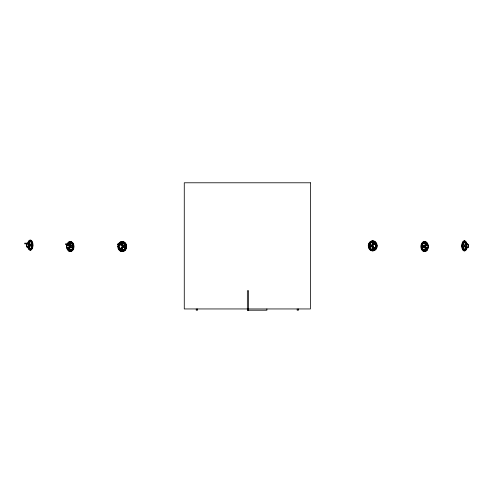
<?xml version="1.0" encoding="UTF-8"?>
<svg xmlns="http://www.w3.org/2000/svg" width="493" height="493" viewBox="0 0 493 493"><rect width="100%" height="100%" fill="white"/><g stroke="black" fill="none" stroke-linecap="round" stroke-linejoin="round"><path stroke-width="0.74" d="M30.412 249.723L30.498 250.025L30.572 249.686M424.646 241.816L424.578 241.81M28.058 243.339L28.97 241.293A4.406 2.2 -90 0 1 31.17 241.293L31.977 242.907A4.406 2.2 -90 0 1 31.977 247.313L31.17 248.922A4.406 2.2 -90 0 1 28.97 248.922L28.163 247.313M466.686 247.659L465.774 249.704A4.406 2.2 -90 0 1 463.574 249.704L462.767 248.09A4.406 2.2 -90 0 1 462.767 243.684L463.574 242.075A4.406 2.2 -90 0 1 465.774 242.075L466.735 244.306M122.498 241.909L121.925 241.767L122.523 241.81M28.97 241.293A2.268 0.524 -58 0 1 28.181 243.376A2.003 0.998 -90 0 1 29.179 243.376L29.549 244.109A2.003 0.998 -90 0 1 29.549 246.112L29.179 246.845A2.003 0.998 -90 0 1 28.421 247.042M466.323 247.825A2.003 0.998 -90 0 1 465.558 247.622L465.195 246.888A2.003 0.998 -90 0 1 465.195 244.885L465.558 244.152A2.003 0.998 -90 0 1 466.563 244.152A2.268 0.524 58 0 1 465.774 242.075M464.153 250.506L464.153 250.703M67.116 245.378A4.406 3.118 -90 0 1 67.424 244.318L68.564 242.704A4.406 3.118 -90 0 1 71.682 242.704L72.822 244.318A4.406 3.118 -90 0 1 72.822 248.725L71.682 250.333A4.406 3.118 -90 0 1 68.564 250.333L67.424 248.725A4.406 3.118 -90 0 1 67.116 247.659M68.989 244.516A2.003 1.417 -90 0 1 69.698 244.787L70.216 245.52A2.003 1.417 -90 0 1 70.216 247.523L69.698 248.256A2.003 1.417 -90 0 1 68.28 248.256A2.268 0.986 55.1 0 1 68.564 250.333M427.801 247.659A4.406 3.118 -90 0 1 427.486 248.725L426.346 250.333A4.406 3.118 -90 0 1 423.234 250.333L422.094 248.725A4.406 3.118 -90 0 1 422.094 244.318L423.234 242.704A4.406 3.118 -90 0 1 426.346 242.704L427.486 244.318A4.406 3.118 -90 0 1 427.801 245.378M426.346 250.333A2.268 0.986 -55.1 0 1 426.63 248.256A2.003 1.417 -90 0 1 425.219 248.256L424.695 247.523A2.003 1.417 -90 0 1 424.695 245.52L425.219 244.787A2.003 1.417 -90 0 1 426.63 244.787A2.268 0.986 55.1 0 1 426.346 242.704M118.795 244.318L120.193 242.704A4.406 3.815 -90 0 1 124.008 242.704L125.407 244.318A4.406 3.815 -90 0 1 125.407 248.725L124.008 250.333A4.406 3.815 -90 0 1 120.193 250.333L118.795 248.725A4.406 3.815 -90 0 1 118.795 244.318A2.268 1.048 -76.1 0 0 119.54 245.588M120.538 244.565A2.268 1.387 -49.3 0 1 120.434 244.787A2.003 1.732 -90 0 1 122.165 244.787L122.8 245.52A2.003 1.732 -90 0 1 122.8 247.523L122.165 248.256A2.003 1.732 -90 0 1 120.434 248.256A2.268 1.387 49.3 0 1 120.193 250.333M369.547 243.659L370.946 242.051A4.406 3.815 -90 0 1 374.76 242.051L376.153 243.659A4.406 3.815 -90 0 1 376.153 248.065L374.76 249.68A4.406 3.815 -90 0 1 370.946 249.68L369.547 248.065A4.406 3.815 -90 0 1 369.547 243.659A2.268 2.212 -8.4 0 0 372.147 244.861A2.003 1.732 -90 0 0 372.147 246.864L372.788 247.597A2.003 1.732 -90 0 0 374.101 247.8M372.147 244.861L372.788 244.127A2.003 1.732 -90 0 1 374.52 244.127A2.268 1.387 49.3 0 1 374.76 242.051M32.785 244.966L32.828 245.304M372.449 250.475L372.77 250.586L372.443 250.678M372.683 241.33L372.591 240.96L372.511 241.336M126.51 246.697L126.516 246.352M66.783 246.327L66.789 246.728M428.152 246.722L428.158 246.334M368.511 245.668L368.517 246.069M29.192 243.178L24.65 243.178L24.65 243.813L26.924 243.813M72.243 243.881L65.427 243.881L65.427 244.51L70.727 244.51M121.216 244.676L117.433 244.676L117.433 244.041L125 244.041L125 244.676M247.671 309.69L247.35 309.69L247.35 290.765L248.614 290.765L248.614 309.69M374.877 244.448L375.155 244.861M298.45 308.951L298.45 310.214L297.187 310.214L297.187 308.951M266.898 308.951L266.898 310.214L247.973 310.214L247.973 309.894M247.973 308.969L247.973 309.419M197.52 308.951L197.52 310.214L196.257 310.214L196.257 308.951M29.42 247.498A1.972 1.972 0 0 1 27.041 244.392M69.723 248.392A1.972 1.972 0 0 1 68.225 248.195M68.225 244.774A1.972 1.972 0 0 1 70.203 244.774M121.728 248.558A1.972 1.972 0 0 1 119.312 247.159M119.824 245.249A1.972 1.972 0 0 1 120.23 244.935M120.705 244.738A1.972 1.972 0 0 1 121.728 244.738M28.514 243.308A3.599 1.799 -90 0 1 31.626 243.308M31.805 244.177A3.599 1.799 -90 0 1 30.967 248.225A3.599 1.799 -90 0 1 28.797 247.652M28.884 243.56A1.621 0.813 -90 0 1 29.075 243.721M29.377 244.318A1.621 0.813 -90 0 1 29.457 244.707M29.481 245.126A1.621 0.813 -90 0 1 29.377 245.939M29.247 246.272A1.621 0.813 -90 0 1 28.884 246.697M26.967 243.376A2.003 0.998 -90 0 1 28.465 244.935A2.003 0.998 -90 0 1 27.127 246.987A2.003 0.998 -90 0 1 26.758 243.69M27.891 242.611A5.016 2.508 -90 0 1 31.675 241.274A5.016 2.508 -90 0 1 31.675 248.959A5.016 2.508 -90 0 1 27.891 247.628M28.44 247.289A2.268 0.524 58 0 1 28.97 248.922M31.17 248.922A2.268 1.362 49.9 0 1 29.179 246.845M29.549 246.112A2.268 1.954 65.1 0 1 31.977 247.313M31.977 242.907A2.268 1.954 -65.1 0 1 29.549 244.109M29.179 243.376A2.268 1.362 -49.9 0 1 31.17 241.293M29.241 240.775A5.016 2.508 -90 0 1 33.006 245.12A5.016 2.508 -90 0 1 29.241 249.464M31.071 240.849A4.406 2.2 -90 0 1 31.607 241.293M32.409 247.313A4.406 2.2 -90 0 1 32.063 248.225M29.931 249.366A4.406 2.2 -90 0 1 28.945 248.225M28.945 241.989A4.406 2.2 -90 0 1 29.931 240.849M70.782 243.043A3.599 2.545 -90 0 1 72.329 244.719M72.582 245.588A3.599 2.545 -90 0 1 72.582 247.449M72.329 248.318A3.599 2.545 -90 0 1 70.782 249.994M70.123 250.117A3.599 2.545 -90 0 1 67.917 248.318M68.324 243.973A3.599 2.545 -90 0 1 70.123 242.92M69.273 244.972A1.621 1.146 -90 0 1 69.969 245.73M69.969 247.35A1.621 1.146 -90 0 1 69.273 248.108M68.564 242.704A2.268 0.986 -55.1 0 1 68.515 244.337M67.418 245.255A2.268 0.505 -77.3 0 1 67.424 244.318M67.424 248.725A2.268 0.505 77.3 0 1 67.393 248.293M71.682 250.333A2.268 1.67 40.2 0 1 69.698 248.256M70.216 247.523A2.268 2.157 46.1 0 1 72.822 248.725M72.822 244.318A2.268 2.157 -46.1 0 1 70.216 245.52M69.698 244.787A2.268 1.67 -40.2 0 1 71.682 242.704M72.033 242.704A4.406 3.118 -90 0 1 73.174 244.318M73.174 248.725A4.406 3.118 -90 0 1 72.033 250.333M68.921 250.333A4.406 3.118 -90 0 1 67.781 248.725M67.781 244.318A4.406 3.118 -90 0 1 68.921 242.704M68.7 242.186A5.016 3.55 -90 0 1 74.018 246.531A5.016 3.55 -90 0 1 68.7 250.875M119.09 245.588A3.599 3.118 -90 0 1 121.691 242.95A3.599 3.118 -90 0 1 124.797 244.719M125.111 245.588A3.599 3.118 -90 0 1 125.111 247.449M124.797 248.318A3.599 3.118 -90 0 1 121.691 250.087A3.599 3.118 -90 0 1 119.09 247.449M121.987 245.138A1.621 1.405 -90 0 1 122.276 245.391M122.498 245.73A1.621 1.405 -90 0 1 122.498 247.35M122.276 247.689A1.621 1.405 -90 0 1 121.987 247.942M120.193 242.704A2.268 1.387 -49.3 0 1 120.619 244.337M118.795 248.725A2.268 1.048 76.1 0 1 119.54 247.455M124.008 250.333A2.268 1.873 24 0 1 122.165 248.256M122.8 247.523A2.268 2.212 -8.4 0 1 125.407 248.725M125.407 244.318A2.268 2.212 8.4 0 1 122.8 245.52M122.165 244.787A2.268 1.873 -24 0 1 124.008 242.704M124.261 242.704A4.406 3.815 -90 0 1 125.653 244.318M125.049 249.637A4.406 3.815 -90 0 1 123.336 250.777M120.44 250.333A4.406 3.815 -90 0 1 118.665 247.659M118.665 245.378A4.406 3.815 -90 0 1 120.44 242.704M118.579 244.023A5.016 4.345 -90 0 1 125.136 242.685A5.016 4.345 -90 0 1 125.136 250.37A5.016 4.345 -90 0 1 118.579 249.039M119.041 245.939A0.894 0.394 -85.3 0 0 118.548 246.518A0.894 0.394 85.3 0 0 119.041 247.098M468.054 246.79A1.799 0.9 -90 0 1 466.76 247.363A1.799 0.9 -90 0 1 466.588 244.731A1.799 0.9 -90 0 1 467.912 244.614M468.147 245.422A1.799 0.9 -90 0 1 468.147 246.358M463.118 244.09A3.599 1.799 -90 0 1 466.23 244.09M466.23 247.689A3.599 1.799 -90 0 1 464.677 249.489M464.209 249.366A3.599 1.799 -90 0 1 463.118 247.689M465.645 247.313A1.621 0.813 -90 0 1 465.269 246.327M465.349 245.101A1.621 0.813 -90 0 1 465.645 244.503M465.195 244.885A2.268 1.954 65.1 0 1 462.767 243.684M462.767 248.09A2.268 1.954 -65.1 0 1 465.195 246.888M465.558 247.622A2.268 1.362 -49.9 0 1 463.574 249.704M466.84 248.41A5.016 2.508 -90 0 1 463.056 249.741A5.016 2.508 -90 0 1 463.056 242.057A5.016 2.508 -90 0 1 466.84 243.388M463.574 242.075A2.268 1.362 49.9 0 1 465.558 244.152M465.774 249.704A2.268 0.524 -58 0 1 466.563 247.622M464.813 241.632A4.406 2.2 -90 0 1 465.343 242.075M465.799 242.772A4.406 2.2 -90 0 1 466.15 243.684M466.15 248.09A4.406 2.2 -90 0 1 465.799 249.002M462.114 247.03A4.406 2.2 -90 0 1 462.114 244.75M462.68 242.772A4.406 2.2 -90 0 1 463.673 241.632M464.887 250.746A5.016 2.508 -90 0 1 461.725 245.896A5.016 2.508 -90 0 1 464.887 241.052M424.793 242.92A3.599 2.545 -90 0 1 426.993 244.719M426.993 248.318A3.599 2.545 -90 0 1 424.793 250.117M424.134 249.994A3.599 2.545 -90 0 1 422.587 248.318M422.335 247.449A3.599 2.545 -90 0 1 422.335 245.588M422.587 244.719A3.599 2.545 -90 0 1 424.134 243.043M425.102 247.689A1.621 1.146 -90 0 1 424.917 247.35M424.917 245.73A1.621 1.146 -90 0 1 425.613 244.972M424.695 245.52A2.268 2.157 46.1 0 1 422.094 244.318M422.094 248.725A2.268 2.157 -46.1 0 1 424.695 247.523M425.219 248.256A2.268 1.67 -40.2 0 1 423.234 250.333M423.234 242.704A2.268 1.67 40.2 0 1 425.219 244.787M427.493 247.782A2.268 0.505 -77.3 0 1 427.486 248.725M427.486 244.318A2.268 0.505 77.3 0 1 427.493 245.255M426.205 250.875A5.016 3.55 -90 0 1 421.361 249.039A5.016 3.55 -90 0 1 422.655 242.186A5.016 3.55 -90 0 1 427.505 244.023M427.505 249.039A5.016 3.55 -90 0 1 426.938 250.074M425.995 242.704A4.406 3.118 -90 0 1 427.135 244.318M427.135 248.725A4.406 3.118 -90 0 1 425.995 250.333M422.877 250.333A4.406 3.118 -90 0 1 422.236 249.637M369.842 244.935A3.599 3.118 -90 0 1 372.85 242.266A3.599 3.118 -90 0 1 375.863 244.935M375.863 246.796A3.599 3.118 -90 0 1 372.85 249.464M372.042 249.341A3.599 3.118 -90 0 1 370.151 247.665M369.842 246.796A3.599 3.118 -90 0 1 369.738 245.865M373.269 247.449A1.621 1.405 -90 0 1 372.93 247.289M372.418 246.697A1.621 1.405 -90 0 1 372.277 246.303M372.227 245.884A1.621 1.405 -90 0 1 372.418 245.07M372.64 244.738A1.621 1.405 -90 0 1 372.93 244.479M369.547 248.065A2.268 2.212 8.4 0 1 372.147 246.864M372.788 247.597A2.268 1.873 -24 0 1 370.946 249.68M370.946 242.051A2.268 1.873 24 0 1 372.788 244.127M374.76 249.68A2.268 1.387 -49.3 0 1 374.415 247.825M375.413 246.796A2.268 1.048 -76.1 0 1 376.153 248.065M376.153 243.659A2.268 1.048 76.1 0 1 375.413 244.935M375.666 249.421A5.016 4.345 -90 0 1 369.035 248.749A5.016 4.345 -90 0 1 370.754 241.33A5.016 4.345 -90 0 1 376.788 244.577M376.788 247.172A5.016 4.345 -90 0 1 376.356 248.38M374.507 242.051A4.406 3.815 -90 0 1 376.288 244.725M376.288 247.005A4.406 3.815 -90 0 1 374.507 249.68M373.589 250.117A4.406 3.815 -90 0 1 372.603 250.271M370.693 249.68A4.406 3.815 -90 0 1 369.904 248.977M369.904 242.747A4.406 3.815 -90 0 1 370.693 242.051M375.906 245.286A0.894 0.394 85.3 0 1 376.399 245.865A0.894 0.394 -85.3 0 1 375.771 246.297M29.968 240.35L29.981 240.307M461.787 245.847L461.787 245.847M462.218 245.847L462.218 245.847M464.141 241.132L464.153 241.083M464.572 241.132L464.585 241.083M29.968 249.766L29.981 249.723M32.328 245.058L32.335 245.009M464.579 250.549L464.579 250.549M69.981 241.767L69.981 241.767M70.339 241.767L70.339 241.767M420.967 246.475L420.967 246.475M421.318 246.475L421.318 246.475M372.677 241.108L372.998 241.256L372.677 241.108M117.845 246.475L118.166 246.623L117.845 246.475M368.598 245.822L368.918 245.964L368.616 245.773M69.981 251.184L69.981 251.184M70.339 251.184L70.339 251.184M73.315 246.469L73.315 246.469M73.667 246.469L73.667 246.469M424.294 251.184L424.294 251.184M424.652 251.184L424.652 251.184M121.931 251.184L122.246 251.338L121.931 251.184M122.178 251.184L122.498 251.338L122.178 251.184M126.011 246.469L126.325 246.629L126.011 246.469M372.677 250.524L372.998 250.684L372.696 250.475M376.51 245.816L376.825 245.97L376.51 245.816M376.763 245.816L377.077 245.97L376.763 245.816M310.436 182.786L184.271 182.786L184.271 308.951L310.436 308.951L310.436 182.786M247.671 310.128A0.629 0.629 0 0 0 248.614 309.579A0.629 0.629 0 0 0 247.671 309.037A0.629 0.629 0 0 0 247.671 310.128M26.517 244.208A1.799 0.9 90 0 0 27.294 246.907A1.799 0.9 90 0 0 28.076 244.208A1.799 0.9 90 0 0 26.517 244.208M28.107 246.383A1.799 0.9 -90 0 0 27.7 243.369A1.799 0.9 -90 0 0 26.597 245.576A1.799 0.9 -90 0 0 28.107 246.383M29.709 248.287A0.894 0.425 51 0 0 28.97 247.609A0.894 0.314 53.8 0 0 29.105 248.287A0.894 0.314 53.8 0 0 29.783 249.014A0.894 0.425 51 0 0 29.709 248.287M29.105 241.927A0.894 0.314 -53.8 0 0 28.97 242.605A0.894 0.425 -51 0 0 29.709 241.927A0.894 0.425 -51 0 0 29.783 241.2A0.894 0.314 -53.8 0 0 29.105 241.927M31.731 245.107A0.894 0.795 -80.6 0 0 30.221 245.107A0.894 0.795 80.6 0 0 31.731 245.107M68.958 247.418A1.799 1.276 -90 0 0 67.855 244.719A1.799 1.276 -90 0 0 66.752 247.418A1.799 1.276 -90 0 0 68.958 247.418M69.1 247.418A1.799 1.276 -90 0 0 67.997 244.719A1.799 1.276 -90 0 0 66.894 247.418A1.799 1.276 -90 0 0 69.1 247.418M69.223 247.523A2.003 1.417 -90 0 0 67.997 244.516A2.003 1.417 -90 0 0 66.771 247.523A2.003 1.417 -90 0 0 69.223 247.523M70.006 249.698A0.894 0.567 44.1 0 0 69.223 249.02A0.894 0.481 49.1 0 0 69.156 249.698A0.894 0.481 49.1 0 0 69.889 250.426A0.894 0.567 44.1 0 0 70.006 249.698M72.625 250.074A5.016 3.55 -90 0 0 71.035 241.687A5.016 3.55 -90 0 0 66.691 247.831A5.016 3.55 -90 0 0 72.625 250.074M69.156 243.339A0.894 0.481 -49.1 0 0 69.223 244.017A0.894 0.567 -44.1 0 0 70.006 243.339A0.894 0.567 -44.1 0 0 69.889 242.611A0.894 0.481 -49.1 0 0 69.156 243.339M72.65 246.518A0.894 0.875 -69.6 0 0 70.998 246.518A0.894 0.875 69.6 0 0 72.65 246.518M121.851 247.418A1.799 1.559 -90 0 0 120.495 244.719A1.799 1.559 -90 0 0 119.146 247.418A1.799 1.559 -90 0 0 121.851 247.418M121.826 247.936A2.003 1.732 -90 0 0 121.05 244.583A2.003 1.732 -90 0 0 118.924 247.036A2.003 1.732 -90 0 0 121.826 247.936M121.931 250.426A0.894 0.672 32.5 0 0 121.469 249.02A0.894 0.61 40.8 0 0 121.931 250.426M125.167 250.074A5.016 4.345 -90 0 0 123.219 241.687A5.016 4.345 -90 0 0 117.895 247.831A5.016 4.345 -90 0 0 125.167 250.074M121.931 242.611A0.894 0.61 -40.8 0 0 121.469 244.017A0.894 0.672 -32.5 0 0 121.931 242.611M125.314 246.518A0.894 0.887 41.4 0 0 123.632 246.518A0.894 0.887 -41.4 0 0 125.314 246.518M468.227 246.79A1.799 0.9 -90 0 0 467.45 244.09A1.799 0.9 -90 0 0 466.668 246.79A1.799 0.9 -90 0 0 468.227 246.79M467.986 247.307A2.003 0.998 -90 0 0 467.537 243.955A2.003 0.998 -90 0 0 466.31 246.408A2.003 0.998 -90 0 0 467.986 247.307M465.638 249.07A0.894 0.314 -53.8 0 0 465.774 248.392A0.894 0.425 -51 0 0 465.035 249.07A0.894 0.425 -51 0 0 464.961 249.797A0.894 0.314 -53.8 0 0 465.638 249.07M464.523 245.89A0.894 0.795 80.6 0 0 463.007 245.89A0.894 0.795 -80.6 0 0 464.523 245.89M465.035 242.71A0.894 0.425 51 0 0 465.774 243.388A0.894 0.314 53.8 0 0 465.638 242.71A0.894 0.314 53.8 0 0 464.961 241.983A0.894 0.425 51 0 0 465.035 242.71M428.158 247.418A1.799 1.276 -90 0 0 427.055 244.719A1.799 1.276 -90 0 0 425.952 247.418A1.799 1.276 -90 0 0 428.158 247.418M427.813 247.794A1.799 1.276 -90 0 0 427.246 244.781A1.799 1.276 -90 0 0 425.687 246.987A1.799 1.276 -90 0 0 427.813 247.794M427.918 247.936A2.003 1.417 -90 0 0 427.283 244.583A2.003 1.417 -90 0 0 425.545 247.036A2.003 1.417 -90 0 0 427.918 247.936M425.755 249.698A0.894 0.481 -49.1 0 0 425.687 249.02A0.894 0.567 -44.1 0 0 424.911 249.698A0.894 0.567 -44.1 0 0 425.028 250.426A0.894 0.481 -49.1 0 0 425.755 249.698M427.295 250.074A5.016 3.55 -90 0 0 425.699 241.687A5.016 3.55 -90 0 0 421.355 247.831A5.016 3.55 -90 0 0 427.295 250.074M423.918 246.518A0.894 0.875 69.6 0 0 422.267 246.518A0.894 0.875 -69.6 0 0 423.918 246.518M424.911 243.339A0.894 0.567 44.1 0 0 425.687 244.017A0.894 0.481 49.1 0 0 425.755 243.339A0.894 0.481 49.1 0 0 425.028 242.611A0.894 0.567 44.1 0 0 424.911 243.339M375.555 247.135A1.799 1.559 -90 0 0 374.859 244.127A1.799 1.559 -90 0 0 372.948 246.327A1.799 1.559 -90 0 0 375.555 247.135M375.456 247.135A1.799 1.559 -90 0 0 374.754 244.127A1.799 1.559 -90 0 0 372.85 246.327A1.799 1.559 -90 0 0 375.456 247.135M375.58 247.283A2.003 1.732 -90 0 0 374.803 243.93A2.003 1.732 -90 0 0 372.677 246.383A2.003 1.732 -90 0 0 375.58 247.283M373.016 249.772A0.894 0.61 -40.8 0 0 373.484 248.367A0.894 0.672 -32.5 0 0 373.016 249.772M375.912 249.421A5.016 4.345 -90 0 0 373.965 241.028A5.016 4.345 -90 0 0 368.647 247.172A5.016 4.345 -90 0 0 375.912 249.421M371.315 245.865A0.894 0.887 -41.4 0 0 369.633 245.865A0.894 0.887 41.4 0 0 371.315 245.865M373.016 241.958A0.894 0.672 32.5 0 0 373.484 243.363A0.894 0.61 40.8 0 0 373.016 241.958"/></g></svg>
